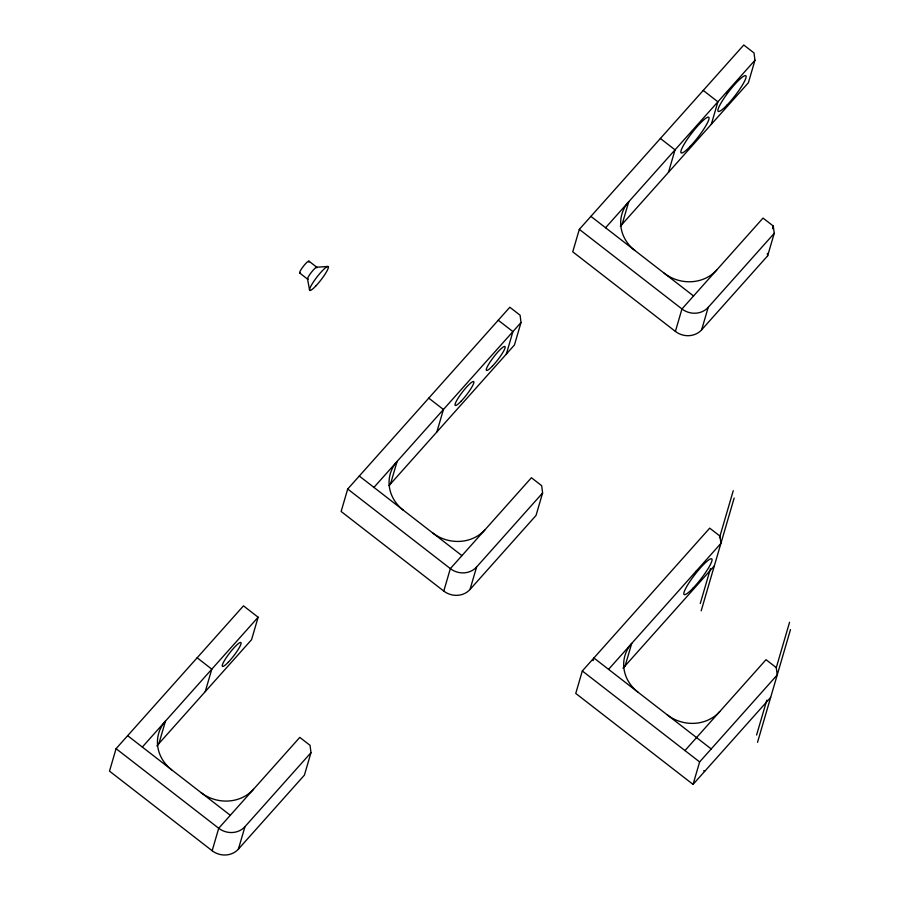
<?xml version="1.0" encoding="UTF-8"?>
<svg xmlns="http://www.w3.org/2000/svg" width="900" height="900" viewBox="0 0 900 900"><rect width="100%" height="100%" fill="white"/><g stroke="black" fill="none" stroke-linecap="round" stroke-linejoin="round"><path stroke-width="1.35" d="M157.466 745.178L251.561 639.697L258.131 617.231L243.472 605.857L116.078 748.665L109.508 771.131L212.153 850.736A18.81 17.123 16.3 0 0 238.399 849.127L304.414 775.125L310.984 752.659L310.061 745.346L299.79 737.393L218.722 828.27L212.153 850.736M205.245 691.627L211.804 669.161L197.145 657.788M238.399 849.127L244.969 826.661L310.984 752.659M389.093 485.527L514.451 344.981L521.021 322.515L520.099 315.214L509.827 307.249L347.704 489.015L341.134 511.481L443.779 591.075A18.81 17.123 16.3 0 0 470.025 589.466L536.029 515.464L542.599 492.998L541.676 485.696L531.416 477.731L450.349 568.62L443.779 591.075M436.86 431.966L443.43 409.5L428.76 398.137M506.351 354.071L512.91 331.605L498.251 320.231M470.025 589.466L476.595 567L542.599 492.998M620.303 226.316L748.395 82.733L754.954 60.266L754.031 52.965L743.771 45L579.319 229.354L572.749 251.82L675.394 331.425A18.81 17.123 16.3 0 0 701.64 329.816L767.655 255.814L774.225 233.347L773.291 226.035L763.031 218.081L681.964 308.959L675.394 331.425M668.475 172.316L675.045 149.85L660.386 138.476M711.326 124.279L717.896 101.812L703.238 90.439M608.569 669.352L720.9 543.42L719.977 536.108L709.706 528.154L582.322 670.961L575.752 693.428L693.056 784.395L770.648 697.41M593.123 660.623L593.899 657.979L711.214 748.946M701.64 329.816L708.21 307.35L774.225 233.347M772.526 228.679L773.291 226.035M700.268 603.506L710.471 568.597M719.505 537.716L733.241 490.725M701.19 610.808L734.164 498.037M693.056 784.395L699.626 761.929L777.217 674.944L776.295 667.643L766.035 659.678L684.967 750.566M756.585 735.03L766.8 700.133M776.216 667.913L789.57 622.26M757.519 742.342L790.492 629.572M142.324 747.056L258.131 617.231M373.939 487.406L521.021 322.515M605.565 227.745L754.954 60.266M623.306 667.924L714.33 565.875M316.688 267.233L327.836 266.468M590.895 216.371L693.551 295.976M579.319 229.354L681.964 308.959A18.81 17.123 16.3 0 0 708.21 307.35M308.947 261.157L316.834 267.266M299.689 273.015L307.598 279.146M359.28 476.032L461.925 555.626M347.704 489.015L450.349 568.62A18.81 17.123 16.3 0 0 476.595 567M582.322 670.961L699.626 761.929M703.721 770.704L704.644 771.413M127.654 735.683L230.31 815.288M116.078 748.665L218.722 828.27A18.81 17.123 16.3 0 0 244.969 826.661M307.53 279L309.577 289.991M767.34 253.373L767.655 255.814M308.16 279.113A7.526 1.238 -52.2 0 1 311.276 272.452A7.526 1.238 -52.2 0 1 316.924 267.829M300.431 272.88A7.526 1.238 -52.2 0 1 303.57 266.04A7.526 1.238 -52.2 0 1 308.858 262.181M253.463 789.322A37.631 34.234 16.3 0 1 200.981 792.54M171.641 769.804A37.631 34.234 16.3 0 1 165.487 721.091L158.917 743.558A37.631 34.234 16.3 0 0 156.949 745.988M719.707 711.619A37.631 34.234 16.3 0 1 667.215 714.836M623.194 668.273A37.631 34.234 16.3 0 1 625.151 665.842L631.721 643.387A37.631 34.234 16.3 0 0 637.886 692.089M716.704 270.011A37.631 34.234 16.3 0 1 664.222 273.229M620.82 225.844A37.631 34.234 16.3 0 1 622.159 224.246L628.729 201.78A37.631 34.234 16.3 0 0 634.883 250.481M691.054 132.547A11.284 1.856 -52.2 0 1 690.536 133.189M727.087 92.284A11.284 1.856 -52.2 0 1 726.57 92.903M696.454 570.881A11.284 1.856 -52.2 0 1 696.004 571.534M485.089 529.673A37.631 34.234 16.3 0 1 432.596 532.89M403.267 510.142A37.631 34.234 16.3 0 1 397.103 461.441L390.532 483.896A37.631 34.234 16.3 0 0 389.205 485.494M315.72 286.088A15.053 2.475 -52.2 0 0 328.275 266.636A15.053 2.475 -52.2 0 0 312.952 282.656A15.053 2.475 -52.2 0 0 315.72 286.088M228.42 662.062A15.053 2.475 -52.2 0 0 240.975 642.6A15.053 2.475 -52.2 0 0 225.653 658.62A15.053 2.475 -52.2 0 0 228.42 662.062M727.087 105.019A22.579 3.724 -52.2 0 0 745.92 75.836A22.579 3.724 -52.2 0 0 722.947 99.866A22.579 3.724 -52.2 0 0 727.087 105.019M690.255 146.317A22.579 3.724 -52.2 0 0 708.829 117.326A22.579 3.724 -52.2 0 0 685.699 141.694A22.579 3.724 -52.2 0 0 690.255 146.317M693.034 588.161A22.579 3.724 -52.2 0 0 711.866 558.979A22.579 3.724 -52.2 0 0 688.883 583.009A22.579 3.724 -52.2 0 0 693.034 588.161M461.205 401.108A15.053 2.475 -52.2 0 0 473.76 381.645A15.053 2.475 -52.2 0 0 458.438 397.665A15.053 2.475 -52.2 0 0 461.205 401.108M492.469 366.053A15.053 2.475 -52.2 0 0 505.024 346.59A15.053 2.475 -52.2 0 0 489.701 362.61A15.053 2.475 -52.2 0 0 492.469 366.053"/></g></svg>
